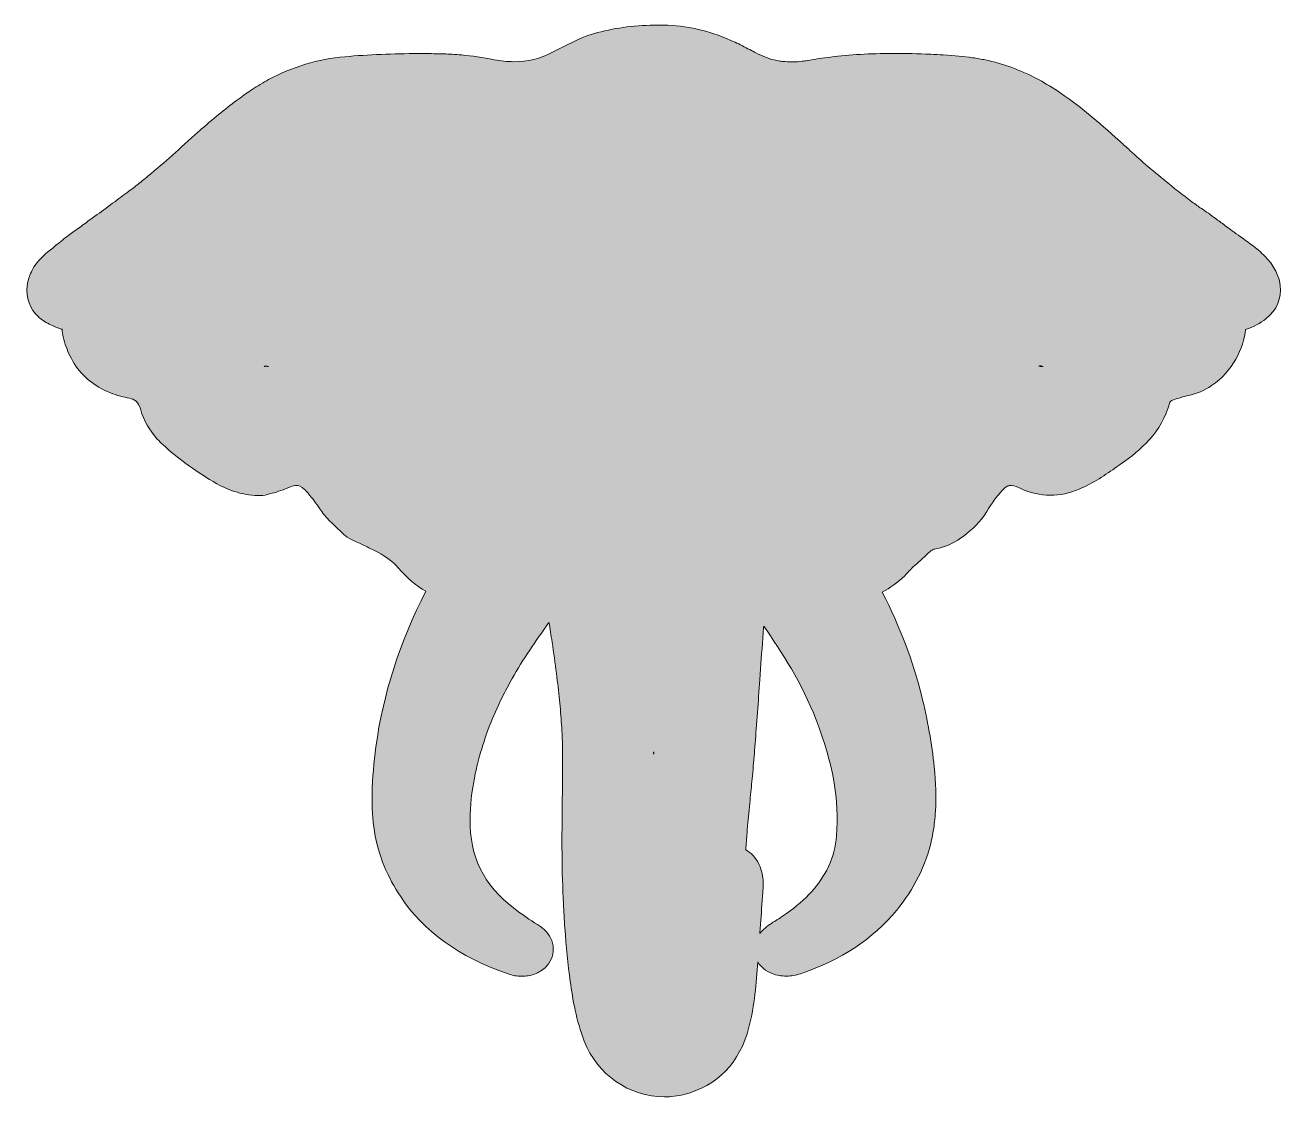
# Model space of a CAD drawing. Extents: x 55 to 2945, y -1852 to -85.
# Drawn here: x 1994 to 2945, y -1852 to -1040 of the extents above; entities that cross this region are included whole.
import ezdxf

# ---------------------------------------------------------------- set-up
doc = ezdxf.new("R2010")
doc.units = 0
doc.header["$MEASUREMENT"] = 0
doc.layers.add('Layer 1', color=7, linetype='Continuous')

# ---------------------------------------------------------------- blocks, each defined once
blk = doc.blocks.new('block 7')
at = {"layer": 'Layer 1', "true_color": 0xffffff}
h = blk.add_hatch(color=7, dxfattribs=at)
h.dxf.hatch_style = 2
edge = h.paths.add_edge_path()
edge.add_spline(control_points=[(2943.8759, -1237.4004), (2943.5829, -1235.1025), (2943.0126, -1232.7852), (2942.1806, -1230.5137), (2940.8886, -1226.9814), (2939.0897, -1223.6914), (2936.6825, -1220.457), (2934.5565, -1217.5986), (2932.0145, -1214.873), (2928.9218, -1212.1328), (2924.0653, -1207.8184), (2918.9091, -1204.1953), (2913.9228, -1200.6904), (2911.6659, -1199.1055), (2909.5351, -1197.6074), (2907.4325, -1196.0518), (2905.9374, -1194.9453), (2904.4462, -1193.835), (2902.955, -1192.7246), (2900.4911, -1190.8906), (2898.0282, -1189.0576), (2895.5556, -1187.2432), (2891.1073, -1183.9785), (2887.622, -1181.5068), (2884.2548, -1179.2305), (2882.0575, -1177.7451), (2879.746, -1176.1035), (2876.9794, -1174.0654), (2870.2079, -1169.0752), (2863.6044, -1163.7246), (2856.2919, -1157.752), (2856.2919, -1157.752), (2855.7245, -1157.2881), (2855.7245, -1157.2881), (2853.4706, -1155.4473), (2851.2177, -1153.6074), (2848.953, -1151.7773), (2847.3905, -1150.5146), (2845.7147, -1149.1133), (2843.6815, -1147.3691), (2839.1542, -1143.4814), (2834.6103, -1139.3291), (2830.2167, -1135.3135), (2827.6483, -1132.9668), (2825.08, -1130.6201), (2822.494, -1128.3027), (2813.83, -1120.5322), (2806.4872, -1114.0684), (2798.8114, -1107.7803), (2790.4491, -1100.9268), (2782.7704, -1095.1982), (2775.3388, -1090.2656), (2770.0634, -1086.7646), (2764.704, -1083.5801), (2759.411, -1080.8018), (2746.8603, -1074.2148), (2733.8827, -1069.5059), (2720.8349, -1066.8037), (2717.7587, -1066.168), (2714.5448, -1065.6113), (2711.0087, -1065.1025), (2704.5741, -1064.1777), (2697.577, -1063.5146), (2688.9901, -1063.0146), (2685.8378, -1062.832), (2682.6835, -1062.6768), (2679.5321, -1062.5352), (2669.6786, -1062.0898), (2660.6884, -1061.873), (2652.0448, -1061.873), (2652.0448, -1061.873), (2650.4472, -1061.876), (2650.4472, -1061.876), (2633.5722, -1061.9277), (2618.2753, -1062.8213), (2603.6825, -1064.6084), (2597.7235, -1065.3379), (2591.8065, -1066.2305), (2586.0927, -1067.2637), (2584.912, -1067.4775), (2583.5927, -1067.668), (2582.0624, -1067.8438), (2579.8837, -1068.0938), (2577.7538, -1068.2373), (2575.7343, -1068.2695), (2575.4267, -1068.2744), (2575.1181, -1068.2773), (2574.8095, -1068.2773), (2573.1005, -1068.2773), (2571.2851, -1068.2021), (2569.413, -1068.0557), (2567.8427, -1067.9316), (2566.4686, -1067.7861), (2565.2196, -1067.6123), (2563.8192, -1067.416), (2562.3612, -1067.1309), (2560.8866, -1066.7637), (2556.7011, -1065.7217), (2552.3104, -1064.0098), (2547.0663, -1061.376), (2545.6747, -1060.6768), (2544.203, -1059.9053), (2542.5702, -1059.0166), (2538.8515, -1056.9922), (2535.1181, -1055.1104), (2531.4774, -1053.4248), (2514.1142, -1045.3809), (2497.4979, -1041.1797), (2480.6776, -1040.583), (2478.4315, -1040.5039), (2476.1718, -1040.458), (2473.9599, -1040.4492), (2473.9599, -1040.4492), (2473.1298, -1040.4473), (2473.1298, -1040.4473), (2456.9403, -1040.4473), (2441.9726, -1042.3018), (2427.3749, -1046.1152), (2416.3632, -1048.9893), (2406.6952, -1054.0361), (2397.3466, -1058.917), (2396.0136, -1059.6133), (2394.6815, -1060.3086), (2393.3485, -1060.9961), (2384.0722, -1065.7764), (2374.4828, -1068.1006), (2364.0311, -1068.1006), (2364.0311, -1068.1006), (2363.6854, -1068.0996), (2363.6854, -1068.0996), (2359.0639, -1068.0771), (2354.202, -1067.582), (2349.2313, -1066.6279), (2340.4223, -1064.9395), (2332.3168, -1063.7607), (2324.4501, -1063.0234), (2319.6581, -1062.5742), (2315.2001, -1062.3037), (2310.8222, -1062.1982), (2306.1171, -1062.084), (2301.1615, -1062.0166), (2295.6708, -1061.9932), (2295.6708, -1061.9932), (2294.3026, -1061.9834), (2294.3026, -1061.9834), (2293.5946, -1061.9785), (2292.8866, -1061.9727), (2292.1742, -1061.9727), (2272.8935, -1061.9814), (2254.0512, -1062.7832), (2236.1713, -1064.3545), (2215.912, -1066.1338), (2196.5175, -1071.9688), (2178.5253, -1081.6982), (2174.2704, -1083.999), (2170.0561, -1086.5303), (2165.9979, -1089.2236), (2162.85, -1091.3135), (2159.6142, -1093.584), (2155.8163, -1096.3662), (2147.1903, -1102.6846), (2138.2089, -1109.96), (2127.5536, -1119.2607), (2124.5868, -1121.8486), (2121.5414, -1124.5361), (2118.4979, -1127.251), (2116.7191, -1128.8398), (2114.9535, -1130.4424), (2113.1918, -1132.0488), (2113.1918, -1132.0488), (2110.2728, -1134.7148), (2110.2728, -1134.7148), (2104.1493, -1140.3125), (2098.3651, -1145.6006), (2092.2279, -1150.5684), (2090.6889, -1151.8135), (2089.164, -1153.0752), (2087.64, -1154.3418), (2087.64, -1154.3418), (2086.2719, -1155.4795), (2086.2719, -1155.4795), (2083.1898, -1158.0449), (2080.2787, -1160.4678), (2077.2645, -1162.8193), (2075.6391, -1164.0869), (2074.182, -1165.1797), (2072.8061, -1166.165), (2070.7597, -1167.6318), (2068.7294, -1169.1211), (2066.7045, -1170.6182), (2064.6371, -1172.1455), (2062.5766, -1173.6836), (2060.5155, -1175.2217), (2056.12, -1178.502), (2051.5756, -1181.8945), (2047.0736, -1185.0879), (2044.266, -1187.0811), (2041.518, -1189.1006), (2038.4755, -1191.3418), (2038.4755, -1191.3418), (2038.0185, -1191.6787), (2038.0185, -1191.6787), (2035.1776, -1193.7715), (2032.2396, -1195.9355), (2029.3412, -1197.998), (2028.017, -1198.9424), (2026.62, -1199.9805), (2024.9452, -1201.2646), (2021.5897, -1203.8359), (2018.2963, -1206.5303), (2015.393, -1208.9053), (2014.0829, -1209.9756), (2012.7728, -1211.0469), (2011.4501, -1212.1113), (2006.3886, -1216.1904), (2002.8246, -1220.2139), (2000.2289, -1224.7822), (1998.4584, -1227.9043), (1997.1762, -1231.1445), (1996.4193, -1234.4063), (1994.3007, -1243.5156), (1996.3681, -1252.2383), (2002.2406, -1258.9668), (2004.6962, -1261.7813), (2007.7743, -1264.1865), (2011.3808, -1266.1123), (2014.0194, -1267.5234), (2016.8007, -1268.748), (2019.6464, -1269.75), (2020.5253, -1270.0586), (2021.413, -1270.3486), (2022.3085, -1270.6172), (2022.3852, -1272.625), (2022.641, -1274.5195), (2023.079, -1276.3447), (2024.3183, -1281.5088), (2026.0634, -1286.3965), (2028.265, -1290.8701), (2033.5311, -1301.5732), (2041.4711, -1309.8447), (2051.8627, -1315.4521), (2056.3012, -1317.8486), (2061.1723, -1319.7666), (2066.3358, -1321.1533), (2068.7924, -1321.8135), (2071.0341, -1322.3516), (2073.2064, -1322.8008), (2077.0189, -1323.583), (2079.9257, -1325.3623), (2081.7167, -1331.5059), (2084.0805, -1339.6133), (2088.3041, -1347.0713), (2094.2665, -1353.6689), (2095.765, -1355.3301), (2097.1942, -1356.7803), (2098.6327, -1358.1035), (2103.9892, -1363.0303), (2109.7426, -1367.7256), (2116.2206, -1372.458), (2122.4306, -1376.9951), (2129.0604, -1381.3857), (2136.4838, -1385.875), (2144.0561, -1390.4619), (2151.8783, -1393.6113), (2159.7274, -1395.2334), (2161.9735, -1395.6992), (2164.9618, -1396.2578), (2168.1649, -1396.4463), (2168.8104, -1396.4834), (2169.456, -1396.5127), (2170.0858, -1396.5166), (2170.0858, -1396.5166), (2170.3539, -1396.5176), (2170.3539, -1396.5176), (2172.8485, -1396.5176), (2175.2582, -1396.2441), (2177.5214, -1395.7031), (2178.6474, -1395.4336), (2179.8095, -1395.127), (2181.1767, -1394.7383), (2185.3593, -1393.5508), (2189.7807, -1391.998), (2195.0912, -1389.8525), (2196.7392, -1389.1865), (2198.2426, -1388.8486), (2199.559, -1388.8486), (2199.559, -1388.8486), (2199.7353, -1388.8506), (2199.7353, -1388.8506), (2201.0268, -1388.8809), (2203.0448, -1389.2197), (2205.6454, -1391.7988), (2206.5194, -1392.665), (2207.412, -1393.6221), (2208.3739, -1394.7207), (2211.6024, -1398.4121), (2214.496, -1402.5469), (2217.1864, -1406.4688), (2219.1464, -1409.3242), (2221.4174, -1412.1094), (2224.1259, -1414.9824), (2226.9442, -1417.9756), (2229.8495, -1420.6445), (2232.0624, -1422.6328), (2232.518, -1423.043), (2232.954, -1423.4727), (2233.3925, -1423.8994), (2234.0126, -1424.5049), (2234.7152, -1425.1904), (2235.4892, -1425.8779), (2236.7885, -1427.0332), (2238.8441, -1428.7148), (2241.6933, -1429.9844), (2243.1054, -1430.6123), (2244.5126, -1431.2549), (2245.9096, -1431.8945), (2249.7831, -1433.6748), (2253.5858, -1435.5029), (2257.2118, -1437.3281), (2258.5575, -1438.0059), (2259.9008, -1438.6855), (2261.2426, -1439.3857), (2267.4701, -1442.6289), (2272.6317, -1446.5928), (2276.5873, -1451.1699), (2283.5341, -1459.2012), (2290.1898, -1464.8252), (2297.4784, -1468.8154), (2297.477, -1468.8184), (2297.475, -1468.8223), (2297.4735, -1468.8252), (2277.7265, -1507.2871), (2265.0116, -1546.9434), (2259.6825, -1586.6914), (2258.1273, -1598.2832), (2257.1669, -1610.1084), (2256.8285, -1621.8389), (2256.5307, -1632.167), (2257.1049, -1641.5908), (2258.5829, -1650.6455), (2260.0927, -1659.9092), (2262.5956, -1668.7578), (2266.0233, -1676.9492), (2269.3969, -1685.0078), (2273.4853, -1692.6777), (2278.1742, -1699.7432), (2295.8305, -1726.3574), (2322.475, -1745.5713), (2359.6327, -1758.4834), (2363.0692, -1759.6768), (2366.5487, -1760.2822), (2369.974, -1760.2822), (2369.9896, -1760.2822), (2370.0897, -1760.2822), (2370.1054, -1760.2822), (2373.4218, -1760.2666), (2376.6488, -1759.6826), (2379.6957, -1758.5459), (2381.286, -1757.9531), (2382.8436, -1757.2021), (2384.3378, -1756.3047), (2389.1459, -1753.4063), (2392.3915, -1748.873), (2393.4755, -1743.5449), (2394.6073, -1737.9932), (2393.1815, -1732.168), (2389.5517, -1727.5479), (2387.9442, -1725.5088), (2385.9257, -1723.6992), (2383.391, -1722.0205), (2382.9027, -1721.6963), (2382.4105, -1721.3789), (2381.9096, -1721.0762), (2376.3036, -1717.6865), (2370.5165, -1713.6787), (2363.6967, -1708.4629), (2341.3251, -1691.3545), (2330.602, -1669.4756), (2330.9135, -1641.5771), (2331.0297, -1631.1914), (2332.1942, -1620.5137), (2334.4735, -1608.9326), (2335.4603, -1603.916), (2336.6811, -1598.7539), (2338.1015, -1593.5908), (2342.1977, -1578.7002), (2347.8725, -1564.04), (2355.4501, -1548.7744), (2357.7196, -1544.2031), (2360.1654, -1539.5703), (2362.7206, -1535.002), (2370.9281, -1520.3213), (2380.912, -1506.1787), (2390.6107, -1492.4951), (2391.3978, -1497.0576), (2392.1898, -1501.9609), (2393.0209, -1507.417), (2394.2421, -1515.4355), (2395.3412, -1523.3994), (2396.289, -1531.0869), (2397.162, -1538.166), (2397.8959, -1544.6953), (2398.5321, -1551.0459), (2399.1967, -1557.6963), (2399.7216, -1563.8164), (2400.1356, -1569.7617), (2400.3446, -1572.7451), (2400.5062, -1575.9453), (2400.6439, -1579.8301), (2400.9955, -1589.7832), (2400.9374, -1599.6758), (2400.8324, -1610.6455), (2400.7973, -1614.2334), (2400.7616, -1617.8213), (2400.7421, -1621.4072), (2400.7318, -1623.3398), (2400.7274, -1625.2734), (2400.7226, -1627.207), (2400.7226, -1627.207), (2400.7182, -1629.1494), (2400.7182, -1629.1494), (2400.6962, -1637.7822), (2400.6732, -1646.708), (2400.3515, -1655.3994), (2400.2582, -1657.915), (2400.3256, -1660.3105), (2400.4091, -1662.7461), (2400.4091, -1662.7461), (2400.4306, -1663.3662), (2400.4306, -1663.3662), (2400.4901, -1665.0859), (2400.5468, -1666.7109), (2400.5419, -1668.291), (2400.5053, -1681.0176), (2401.0248, -1693.5361), (2401.56, -1705.2637), (2401.8305, -1711.2207), (2402.1937, -1717.4219), (2402.64, -1723.6953), (2403.6249, -1737.5811), (2405.0097, -1751.1992), (2406.7567, -1764.1729), (2408.5858, -1777.7354), (2411.2655, -1793.7002), (2417.2694, -1809.2676), (2427.0067, -1834.5313), (2451.3847, -1851.5059), (2477.9306, -1851.5059), (2477.9335, -1851.5059), (2477.9921, -1851.5059), (2477.995, -1851.5059), (2482.9511, -1851.501), (2487.8944, -1850.8916), (2492.6835, -1849.6943), (2517.9696, -1843.3818), (2535.0058, -1825.8047), (2541.9501, -1798.8613), (2546.205, -1782.3457), (2547.4726, -1765.5674), (2548.5683, -1749.2803), (2550.911, -1753.29), (2554.7362, -1756.4668), (2559.5145, -1758.2158), (2562.9472, -1759.4717), (2566.538, -1760.1084), (2570.1845, -1760.1084), (2570.1845, -1760.1084), (2570.4296, -1760.1074), (2570.4296, -1760.1074), (2573.8974, -1760.0811), (2577.411, -1759.4785), (2580.8778, -1758.3154), (2611.6503, -1747.9814), (2635.4892, -1732.2061), (2653.7597, -1710.0879), (2666.9315, -1694.1377), (2675.7851, -1676.3076), (2680.0741, -1657.0977), (2681.0819, -1652.5947), (2681.8524, -1647.9414), (2682.3642, -1643.2637), (2682.6366, -1640.7764), (2682.8515, -1638.0879), (2683.0233, -1635.0508), (2683.6024, -1624.8623), (2683.2899, -1613.9883), (2682.0653, -1601.8066), (2680.3134, -1584.3779), (2677.1649, -1566.6084), (2672.4374, -1547.4834), (2666.0575, -1521.6846), (2656.328, -1496.1025), (2642.746, -1469.4736), (2648.7831, -1466.4072), (2654.4218, -1462.3086), (2659.8222, -1457.0791), (2661.0761, -1455.8623), (2662.1747, -1454.6641), (2663.2372, -1453.5068), (2664.3573, -1452.2861), (2665.4149, -1451.1328), (2666.4061, -1450.2451), (2670.0614, -1446.9785), (2673.6356, -1443.6924), (2677.6024, -1440.0381), (2679.0966, -1438.6582), (2680.2694, -1437.7969), (2681.2958, -1437.3242), (2681.6923, -1437.1416), (2682.0233, -1437.0293), (2682.3026, -1436.9834), (2688.4999, -1435.9639), (2694.2431, -1433.7363), (2699.8603, -1430.1748), (2701.37, -1429.2178), (2702.83, -1428.1992), (2704.1981, -1427.1494), (2710.2968, -1422.4707), (2717.1698, -1416.5918), (2721.911, -1408.4609), (2725.5341, -1402.2451), (2729.3427, -1397.0771), (2733.5507, -1392.6631), (2735.0243, -1391.1191), (2736.2392, -1389.9775), (2737.3769, -1389.4229), (2737.6405, -1389.2939), (2737.8524, -1389.2051), (2738.0165, -1389.1543), (2738.7245, -1388.9365), (2739.4149, -1388.8301), (2740.1249, -1388.8301), (2740.1249, -1388.8301), (2740.3212, -1388.833), (2740.3212, -1388.833), (2740.3212, -1388.833), (2740.3104, -1388.835), (2740.3104, -1388.835), (2740.3104, -1388.835), (2740.5614, -1388.8506), (2740.5614, -1388.8506), (2742.7597, -1388.9766), (2745.328, -1390.0605), (2747.5448, -1391.1025), (2754.789, -1394.5107), (2762.287, -1396.2451), (2769.9198, -1396.2588), (2777.119, -1396.2588), (2784.496, -1394.6865), (2791.8466, -1391.585), (2802.5145, -1387.084), (2811.6288, -1380.7139), (2820.4433, -1374.5537), (2821.5487, -1373.7822), (2822.6532, -1373.0098), (2823.7587, -1372.2432), (2837.579, -1362.666), (2854.2304, -1348.7578), (2860.3778, -1326.0215), (2860.3974, -1325.9492), (2860.4364, -1325.8301), (2860.5478, -1325.6416), (2860.8173, -1325.1865), (2861.3729, -1324.8174), (2861.7821, -1324.5928), (2862.1991, -1324.3652), (2862.6366, -1324.1738), (2863.0673, -1324.0293), (2866.9208, -1322.7461), (2870.6854, -1321.5303), (2874.3612, -1320.7627), (2880.5731, -1319.4727), (2886.4882, -1316.9512), (2891.9413, -1313.2676), (2907.9452, -1302.4609), (2916.1415, -1284.6953), (2917.7265, -1270.7627), (2923.5956, -1268.9141), (2928.8192, -1266.1563), (2933.3017, -1262.5352), (2941.3642, -1256.0234), (2945.119, -1247.0957), (2943.8759, -1237.4004)], knot_values=[0, 0, 0, 0, 1, 1, 1, 2, 2, 2, 3, 3, 3, 4, 4, 4, 5, 5, 5, 6, 6, 6, 7, 7, 7, 8, 8, 8, 9, 9, 9, 10, 10, 10, 11, 11, 11, 12, 12, 12, 13, 13, 13, 14, 14, 14, 15, 15, 15, 16, 16, 16, 17, 17, 17, 18, 18, 18, 19, 19, 19, 20, 20, 20, 21, 21, 21, 22, 22, 22, 23, 23, 23, 24, 24, 24, 25, 25, 25, 26, 26, 26, 27, 27, 27, 28, 28, 28, 29, 29, 29, 30, 30, 30, 31, 31, 31, 32, 32, 32, 33, 33, 33, 34, 34, 34, 35, 35, 35, 36, 36, 36, 37, 37, 37, 38, 38, 38, 39, 39, 39, 40, 40, 40, 41, 41, 41, 42, 42, 42, 43, 43, 43, 44, 44, 44, 45, 45, 45, 46, 46, 46, 47, 47, 47, 48, 48, 48, 49, 49, 49, 50, 50, 50, 51, 51, 51, 52, 52, 52, 53, 53, 53, 54, 54, 54, 55, 55, 55, 56, 56, 56, 57, 57, 57, 58, 58, 58, 59, 59, 59, 60, 60, 60, 61, 61, 61, 62, 62, 62, 63, 63, 63, 64, 64, 64, 65, 65, 65, 66, 66, 66, 67, 67, 67, 68, 68, 68, 69, 69, 69, 70, 70, 70, 71, 71, 71, 72, 72, 72, 73, 73, 73, 74, 74, 74, 75, 75, 75, 76, 76, 76, 77, 77, 77, 78, 78, 78, 79, 79, 79, 80, 80, 80, 81, 81, 81, 82, 82, 82, 83, 83, 83, 84, 84, 84, 85, 85, 85, 86, 86, 86, 87, 87, 87, 88, 88, 88, 89, 89, 89, 90, 90, 90, 91, 91, 91, 92, 92, 92, 93, 93, 93, 94, 94, 94, 95, 95, 95, 96, 96, 96, 97, 97, 97, 98, 98, 98, 99, 99, 99, 100, 100, 100, 101, 101, 101, 102, 102, 102, 103, 103, 103, 104, 104, 104, 105, 105, 105, 106, 106, 106, 107, 107, 107, 108, 108, 108, 109, 109, 109, 110, 110, 110, 111, 111, 111, 112, 112, 112, 113, 113, 113, 114, 114, 114, 115, 115, 115, 116, 116, 116, 117, 117, 117, 118, 118, 118, 119, 119, 119, 120, 120, 120, 121, 121, 121, 122, 122, 122, 123, 123, 123, 124, 124, 124, 125, 125, 125, 126, 126, 126, 127, 127, 127, 128, 128, 128, 129, 129, 129, 130, 130, 130, 131, 131, 131, 132, 132, 132, 133, 133, 133, 134, 134, 134, 135, 135, 135, 136, 136, 136, 137, 137, 137, 138, 138, 138, 139, 139, 139, 140, 140, 140, 141, 141, 141, 142, 142, 142, 143, 143, 143, 144, 144, 144, 145, 145, 145, 146, 146, 146, 147, 147, 147, 148, 148, 148, 149, 149, 149, 150, 150, 150, 151, 151, 151, 152, 152, 152, 153, 153, 153, 154, 154, 154, 155, 155, 155, 156, 156, 156, 157, 157, 157, 158, 158, 158, 159, 159, 159, 160, 160, 160, 161, 161, 161, 162, 162, 162, 163, 163, 163, 164, 164, 164, 165, 165, 165, 166, 166, 166, 167, 167, 167, 168, 168, 168, 169, 169, 169, 170, 170, 170, 171, 171, 171, 172, 172, 172, 173, 173, 173, 174, 174, 174, 175, 175, 175, 176, 176, 176, 177, 177, 177, 178, 178, 178, 179, 179, 179, 180, 180, 180, 181, 181, 181, 182, 182, 182, 183, 183, 183, 184, 184, 184, 185, 185, 185, 186, 186, 186, 187, 187, 187, 188, 188, 188, 189, 189, 189, 190, 190, 190, 191, 191, 191, 192, 192, 192, 193, 193, 193, 194, 194, 194, 194], degree=3, periodic=1)
edge = h.paths.add_edge_path()
edge.add_spline(control_points=[(2177.7846, -1298.6611), (2177.3432, -1298.6563), (2176.8324, -1298.6504), (2176.2133, -1298.6504), (2176.0639, -1298.6504), (2175.9149, -1298.6533), (2175.766, -1298.6602), (2175.6889, -1298.6641), (2175.6127, -1298.665), (2175.5365, -1298.665), (2175.3891, -1298.665), (2175.2401, -1298.6582), (2175.0902, -1298.6445), (2175.5517, -1298.5654), (2176.0185, -1298.5225), (2176.497, -1298.5156), (2176.497, -1298.5156), (2176.7113, -1298.5137), (2176.7113, -1298.5137), (2177.3725, -1298.5137), (2177.9184, -1298.5635), (2178.3651, -1298.666), (2178.3651, -1298.666), (2177.7846, -1298.6611), (2177.7846, -1298.6611)], knot_values=[0, 0, 0, 0, 1, 1, 1, 2, 2, 2, 3, 3, 3, 4, 4, 4, 5, 5, 5, 6, 6, 6, 7, 7, 7, 8, 8, 8, 8], degree=3, periodic=1)
edge = h.paths.add_edge_path()
edge.add_spline(control_points=[(2469.829, -1592.168), (2469.7645, -1591.8467), (2469.7079, -1591.5225), (2469.661, -1591.1953), (2469.706, -1590.9648), (2469.7919, -1590.6816), (2469.9022, -1590.3818), (2469.9052, -1590.54), (2469.9061, -1590.7178), (2469.9042, -1590.917), (2469.8993, -1591.3379), (2469.8749, -1591.7539), (2469.829, -1592.168)], knot_values=[0, 0, 0, 0, 1, 1, 1, 2, 2, 2, 3, 3, 3, 4, 4, 4, 4], degree=3, periodic=1)
edge = h.paths.add_edge_path()
edge.add_spline(control_points=[(2608.1542, -1653.9941), (2607.4335, -1662.3115), (2605.411, -1670.1016), (2602.1435, -1677.1484), (2601.2987, -1678.9697), (2600.371, -1680.748), (2599.3886, -1682.4336), (2591.7811, -1695.4795), (2580.6757, -1706.3691), (2564.4286, -1716.7109), (2563.7782, -1717.126), (2563.1229, -1717.5332), (2562.4286, -1717.9639), (2559.4315, -1719.8252), (2556.0351, -1721.9355), (2552.8935, -1724.8223), (2551.8515, -1725.7822), (2550.9198, -1726.8154), (2550.1034, -1727.9063), (2550.2011, -1726.6367), (2550.2997, -1725.3682), (2550.3983, -1724.0996), (2551.0097, -1716.209), (2551.6415, -1708.0498), (2552.1728, -1699.9883), (2552.2196, -1699.2725), (2552.2733, -1698.5557), (2552.327, -1697.8389), (2552.3827, -1697.0859), (2552.4384, -1696.333), (2552.4882, -1695.5889), (2552.7597, -1691.5439), (2552.8749, -1687.1611), (2551.8847, -1682.5283), (2551.3808, -1680.1592), (2550.6181, -1677.8945), (2549.619, -1675.7988), (2546.8153, -1669.9121), (2543.1005, -1666.4766), (2539.4677, -1664.4941), (2539.9159, -1660.2344), (2540.2128, -1655.9824), (2540.4999, -1651.8682), (2540.746, -1648.3545), (2540.9774, -1645.0352), (2541.2968, -1641.6895), (2541.6044, -1638.4609), (2541.9237, -1635.2334), (2542.247, -1632.0068), (2542.247, -1632.0068), (2542.7597, -1626.9082), (2542.7597, -1626.9082), (2543.2997, -1621.5527), (2543.8397, -1616.1973), (2544.3515, -1610.8418), (2544.6591, -1607.6338), (2544.9589, -1604.4258), (2545.2401, -1601.209), (2545.5185, -1598.0039), (2545.7831, -1594.7969), (2546.039, -1591.5908), (2546.5849, -1584.7861), (2547.081, -1578.1074), (2547.6581, -1570.1719), (2547.6581, -1570.1719), (2548.3563, -1560.5938), (2548.3563, -1560.5938), (2548.9579, -1552.3662), (2549.5419, -1544.1357), (2550.1259, -1535.9053), (2550.1259, -1535.9053), (2550.7255, -1527.46), (2550.7255, -1527.46), (2551.4276, -1517.6191), (2552.1903, -1507.0381), (2553.0106, -1496.3438), (2553.039, -1495.9805), (2553.0673, -1495.6113), (2553.0976, -1495.2373), (2566.6249, -1514.5078), (2582.1181, -1538.877), (2592.7333, -1566.0596), (2605.5917, -1598.9873), (2610.4921, -1626.9307), (2608.1542, -1653.9941)], knot_values=[0, 0, 0, 0, 1, 1, 1, 2, 2, 2, 3, 3, 3, 4, 4, 4, 5, 5, 5, 6, 6, 6, 7, 7, 7, 8, 8, 8, 9, 9, 9, 10, 10, 10, 11, 11, 11, 12, 12, 12, 13, 13, 13, 14, 14, 14, 15, 15, 15, 16, 16, 16, 17, 17, 17, 18, 18, 18, 19, 19, 19, 20, 20, 20, 21, 21, 21, 22, 22, 22, 23, 23, 23, 24, 24, 24, 25, 25, 25, 26, 26, 26, 27, 27, 27, 28, 28, 28, 28], degree=3, periodic=1)
edge = h.paths.add_edge_path()
edge.add_spline(control_points=[(2764.1063, -1298.8281), (2762.662, -1298.8145), (2761.7655, -1298.6162), (2761.2499, -1298.4414), (2761.4999, -1298.377), (2761.7606, -1298.3477), (2762.0614, -1298.3477), (2762.7929, -1298.3477), (2763.6776, -1298.5254), (2764.5321, -1298.7588), (2764.3876, -1298.7871), (2764.245, -1298.8105), (2764.1063, -1298.8281)], knot_values=[0, 0, 0, 0, 1, 1, 1, 2, 2, 2, 3, 3, 3, 4, 4, 4, 4], degree=3, periodic=1)
h = blk.add_hatch(color=7, dxfattribs=at)
h.dxf.hatch_style = 2
edge = h.paths.add_edge_path()
edge.add_spline(control_points=[(2176.497, -1298.5156), (2176.0185, -1298.5225), (2175.5517, -1298.5654), (2175.0902, -1298.6445), (2175.2401, -1298.6582), (2175.3891, -1298.665), (2175.5365, -1298.665), (2175.6127, -1298.665), (2175.6889, -1298.6641), (2175.766, -1298.6602), (2175.9149, -1298.6533), (2176.0639, -1298.6504), (2176.2133, -1298.6504), (2176.8324, -1298.6504), (2177.3432, -1298.6563), (2177.7846, -1298.6611), (2177.7846, -1298.6611), (2178.3651, -1298.666), (2178.3651, -1298.666), (2177.9184, -1298.5635), (2177.3725, -1298.5137), (2176.7113, -1298.5137), (2176.7113, -1298.5137), (2176.497, -1298.5156), (2176.497, -1298.5156)], knot_values=[0, 0, 0, 0, 1, 1, 1, 2, 2, 2, 3, 3, 3, 4, 4, 4, 5, 5, 5, 6, 6, 6, 7, 7, 7, 8, 8, 8, 8], degree=3, periodic=1)
h = blk.add_hatch(color=7, dxfattribs=at)
h.dxf.hatch_style = 2
edge = h.paths.add_edge_path()
edge.add_spline(control_points=[(2761.2499, -1298.4414), (2761.7655, -1298.6162), (2762.662, -1298.8145), (2764.1063, -1298.8281), (2764.245, -1298.8105), (2764.3876, -1298.7871), (2764.5321, -1298.7588), (2763.6776, -1298.5254), (2762.7929, -1298.3477), (2762.0614, -1298.3477), (2761.7606, -1298.3477), (2761.4999, -1298.377), (2761.2499, -1298.4414)], knot_values=[0, 0, 0, 0, 1, 1, 1, 2, 2, 2, 3, 3, 3, 4, 4, 4, 4], degree=3, periodic=1)
h = blk.add_hatch(color=7, dxfattribs=at)
h.dxf.hatch_style = 2
edge = h.paths.add_edge_path()
edge.add_spline(control_points=[(2469.661, -1591.1953), (2469.7079, -1591.5225), (2469.7645, -1591.8467), (2469.829, -1592.168), (2469.8749, -1591.7539), (2469.8993, -1591.3379), (2469.9042, -1590.917), (2469.9061, -1590.7178), (2469.9052, -1590.54), (2469.9022, -1590.3818), (2469.7919, -1590.6816), (2469.706, -1590.9648), (2469.661, -1591.1953)], knot_values=[0, 0, 0, 0, 1, 1, 1, 2, 2, 2, 3, 3, 3, 4, 4, 4, 4], degree=3, periodic=1)
at = {"layer": 'Layer 1', "lineweight": 0}
for points, knots in [([(2943.8759, -1237.4004), (2943.5829, -1235.1025), (2943.0126, -1232.7852), (2942.1806, -1230.5137), (2940.8886, -1226.9814), (2939.0897, -1223.6914), (2936.6825, -1220.457), (2934.5565, -1217.5986), (2932.0145, -1214.873), (2928.9218, -1212.1328), (2924.0653, -1207.8184), (2918.9091, -1204.1953), (2913.9228, -1200.6904), (2911.6659, -1199.1055), (2909.5351, -1197.6074), (2907.4325, -1196.0518), (2905.9374, -1194.9453), (2904.4462, -1193.835), (2902.955, -1192.7246), (2900.4911, -1190.8906), (2898.0282, -1189.0576), (2895.5556, -1187.2432), (2891.1073, -1183.9785), (2887.622, -1181.5068), (2884.2548, -1179.2305), (2882.0575, -1177.7451), (2879.746, -1176.1035), (2876.9794, -1174.0654), (2870.2079, -1169.0752), (2863.6044, -1163.7246), (2856.2919, -1157.752), (2856.2919, -1157.752), (2855.7245, -1157.2881), (2855.7245, -1157.2881), (2853.4706, -1155.4473), (2851.2177, -1153.6074), (2848.953, -1151.7773), (2847.3905, -1150.5146), (2845.7147, -1149.1133), (2843.6815, -1147.3691), (2839.1542, -1143.4814), (2834.6103, -1139.3291), (2830.2167, -1135.3135), (2827.6483, -1132.9668), (2825.08, -1130.6201), (2822.494, -1128.3027), (2813.83, -1120.5322), (2806.4872, -1114.0684), (2798.8114, -1107.7803), (2790.4491, -1100.9268), (2782.7704, -1095.1982), (2775.3388, -1090.2656), (2770.0634, -1086.7646), (2764.704, -1083.5801), (2759.411, -1080.8018), (2746.8603, -1074.2148), (2733.8827, -1069.5059), (2720.8349, -1066.8037), (2717.7587, -1066.168), (2714.5448, -1065.6113), (2711.0087, -1065.1025), (2704.5741, -1064.1777), (2697.577, -1063.5146), (2688.9901, -1063.0146), (2685.8378, -1062.832), (2682.6835, -1062.6768), (2679.5321, -1062.5352), (2669.6786, -1062.0898), (2660.6884, -1061.873), (2652.0448, -1061.873), (2652.0448, -1061.873), (2650.4472, -1061.876), (2650.4472, -1061.876), (2633.5722, -1061.9277), (2618.2753, -1062.8213), (2603.6825, -1064.6084), (2597.7235, -1065.3379), (2591.8065, -1066.2305), (2586.0927, -1067.2637), (2584.912, -1067.4775), (2583.5927, -1067.668), (2582.0624, -1067.8438), (2579.8837, -1068.0938), (2577.7538, -1068.2373), (2575.7343, -1068.2695), (2575.4267, -1068.2744), (2575.1181, -1068.2773), (2574.8095, -1068.2773), (2573.1005, -1068.2773), (2571.2851, -1068.2021), (2569.413, -1068.0557), (2567.8427, -1067.9316), (2566.4686, -1067.7861), (2565.2196, -1067.6123), (2563.8192, -1067.416), (2562.3612, -1067.1309), (2560.8866, -1066.7637), (2556.7011, -1065.7217), (2552.3104, -1064.0098), (2547.0663, -1061.376), (2545.6747, -1060.6768), (2544.203, -1059.9053), (2542.5702, -1059.0166), (2538.8515, -1056.9922), (2535.1181, -1055.1104), (2531.4774, -1053.4248), (2514.1142, -1045.3809), (2497.4979, -1041.1797), (2480.6776, -1040.583), (2478.4315, -1040.5039), (2476.1718, -1040.458), (2473.9599, -1040.4492), (2473.9599, -1040.4492), (2473.1298, -1040.4473), (2473.1298, -1040.4473), (2456.9403, -1040.4473), (2441.9726, -1042.3018), (2427.3749, -1046.1152), (2416.3632, -1048.9893), (2406.6952, -1054.0361), (2397.3466, -1058.917), (2396.0136, -1059.6133), (2394.6815, -1060.3086), (2393.3485, -1060.9961), (2384.0722, -1065.7764), (2374.4828, -1068.1006), (2364.0311, -1068.1006), (2364.0311, -1068.1006), (2363.6854, -1068.0996), (2363.6854, -1068.0996), (2359.0639, -1068.0771), (2354.202, -1067.582), (2349.2313, -1066.6279), (2340.4223, -1064.9395), (2332.3168, -1063.7607), (2324.4501, -1063.0234), (2319.6581, -1062.5742), (2315.2001, -1062.3037), (2310.8222, -1062.1982), (2306.1171, -1062.084), (2301.1615, -1062.0166), (2295.6708, -1061.9932), (2295.6708, -1061.9932), (2294.3026, -1061.9834), (2294.3026, -1061.9834), (2293.5946, -1061.9785), (2292.8866, -1061.9727), (2292.1742, -1061.9727), (2272.8935, -1061.9814), (2254.0512, -1062.7832), (2236.1713, -1064.3545), (2215.912, -1066.1338), (2196.5175, -1071.9688), (2178.5253, -1081.6982), (2174.2704, -1083.999), (2170.0561, -1086.5303), (2165.9979, -1089.2236), (2162.85, -1091.3135), (2159.6142, -1093.584), (2155.8163, -1096.3662), (2147.1903, -1102.6846), (2138.2089, -1109.96), (2127.5536, -1119.2607), (2124.5868, -1121.8486), (2121.5414, -1124.5361), (2118.4979, -1127.251), (2116.7191, -1128.8398), (2114.9535, -1130.4424), (2113.1918, -1132.0488), (2113.1918, -1132.0488), (2110.2728, -1134.7148), (2110.2728, -1134.7148), (2104.1493, -1140.3125), (2098.3651, -1145.6006), (2092.2279, -1150.5684), (2090.6889, -1151.8135), (2089.164, -1153.0752), (2087.64, -1154.3418), (2087.64, -1154.3418), (2086.2719, -1155.4795), (2086.2719, -1155.4795), (2083.1898, -1158.0449), (2080.2787, -1160.4678), (2077.2645, -1162.8193), (2075.6391, -1164.0869), (2074.182, -1165.1797), (2072.8061, -1166.165), (2070.7597, -1167.6318), (2068.7294, -1169.1211), (2066.7045, -1170.6182), (2064.6371, -1172.1455), (2062.5766, -1173.6836), (2060.5155, -1175.2217), (2056.12, -1178.502), (2051.5756, -1181.8945), (2047.0736, -1185.0879), (2044.266, -1187.0811), (2041.518, -1189.1006), (2038.4755, -1191.3418), (2038.4755, -1191.3418), (2038.0185, -1191.6787), (2038.0185, -1191.6787), (2035.1776, -1193.7715), (2032.2396, -1195.9355), (2029.3412, -1197.998), (2028.017, -1198.9424), (2026.62, -1199.9805), (2024.9452, -1201.2646), (2021.5897, -1203.8359), (2018.2963, -1206.5303), (2015.393, -1208.9053), (2014.0829, -1209.9756), (2012.7728, -1211.0469), (2011.4501, -1212.1113), (2006.3886, -1216.1904), (2002.8246, -1220.2139), (2000.2289, -1224.7822), (1998.4584, -1227.9043), (1997.1762, -1231.1445), (1996.4193, -1234.4063), (1994.3007, -1243.5156), (1996.3681, -1252.2383), (2002.2406, -1258.9668), (2004.6962, -1261.7813), (2007.7743, -1264.1865), (2011.3808, -1266.1123), (2014.0194, -1267.5234), (2016.8007, -1268.748), (2019.6464, -1269.75), (2020.5253, -1270.0586), (2021.413, -1270.3486), (2022.3085, -1270.6172), (2022.3852, -1272.625), (2022.641, -1274.5195), (2023.079, -1276.3447), (2024.3183, -1281.5088), (2026.0634, -1286.3965), (2028.265, -1290.8701), (2033.5311, -1301.5732), (2041.4711, -1309.8447), (2051.8627, -1315.4521), (2056.3012, -1317.8486), (2061.1723, -1319.7666), (2066.3358, -1321.1533), (2068.7924, -1321.8135), (2071.0341, -1322.3516), (2073.2064, -1322.8008), (2077.0189, -1323.583), (2079.9257, -1325.3623), (2081.7167, -1331.5059), (2084.0805, -1339.6133), (2088.3041, -1347.0713), (2094.2665, -1353.6689), (2095.765, -1355.3301), (2097.1942, -1356.7803), (2098.6327, -1358.1035), (2103.9892, -1363.0303), (2109.7426, -1367.7256), (2116.2206, -1372.458), (2122.4306, -1376.9951), (2129.0604, -1381.3857), (2136.4838, -1385.875), (2144.0561, -1390.4619), (2151.8783, -1393.6113), (2159.7274, -1395.2334), (2161.9735, -1395.6992), (2164.9618, -1396.2578), (2168.1649, -1396.4463), (2168.8104, -1396.4834), (2169.456, -1396.5127), (2170.0858, -1396.5166), (2170.0858, -1396.5166), (2170.3539, -1396.5176), (2170.3539, -1396.5176), (2172.8485, -1396.5176), (2175.2582, -1396.2441), (2177.5214, -1395.7031), (2178.6474, -1395.4336), (2179.8095, -1395.127), (2181.1767, -1394.7383), (2185.3593, -1393.5508), (2189.7807, -1391.998), (2195.0912, -1389.8525), (2196.7392, -1389.1865), (2198.2426, -1388.8486), (2199.559, -1388.8486), (2199.559, -1388.8486), (2199.7353, -1388.8506), (2199.7353, -1388.8506), (2201.0268, -1388.8809), (2203.0448, -1389.2197), (2205.6454, -1391.7988), (2206.5194, -1392.665), (2207.412, -1393.6221), (2208.3739, -1394.7207), (2211.6024, -1398.4121), (2214.496, -1402.5469), (2217.1864, -1406.4688), (2219.1464, -1409.3242), (2221.4174, -1412.1094), (2224.1259, -1414.9824), (2226.9442, -1417.9756), (2229.8495, -1420.6445), (2232.0624, -1422.6328), (2232.518, -1423.043), (2232.954, -1423.4727), (2233.3925, -1423.8994), (2234.0126, -1424.5049), (2234.7152, -1425.1904), (2235.4892, -1425.8779), (2236.7885, -1427.0332), (2238.8441, -1428.7148), (2241.6933, -1429.9844), (2243.1054, -1430.6123), (2244.5126, -1431.2549), (2245.9096, -1431.8945), (2249.7831, -1433.6748), (2253.5858, -1435.5029), (2257.2118, -1437.3281), (2258.5575, -1438.0059), (2259.9008, -1438.6855), (2261.2426, -1439.3857), (2267.4701, -1442.6289), (2272.6317, -1446.5928), (2276.5873, -1451.1699), (2283.5341, -1459.2012), (2290.1898, -1464.8252), (2297.4784, -1468.8154), (2297.477, -1468.8184), (2297.475, -1468.8223), (2297.4735, -1468.8252), (2277.7265, -1507.2871), (2265.0116, -1546.9434), (2259.6825, -1586.6914), (2258.1273, -1598.2832), (2257.1669, -1610.1084), (2256.8285, -1621.8389), (2256.5307, -1632.167), (2257.1049, -1641.5908), (2258.5829, -1650.6455), (2260.0927, -1659.9092), (2262.5956, -1668.7578), (2266.0233, -1676.9492), (2269.3969, -1685.0078), (2273.4853, -1692.6777), (2278.1742, -1699.7432), (2295.8305, -1726.3574), (2322.475, -1745.5713), (2359.6327, -1758.4834), (2363.0692, -1759.6768), (2366.5487, -1760.2822), (2369.974, -1760.2822), (2369.9896, -1760.2822), (2370.0897, -1760.2822), (2370.1054, -1760.2822), (2373.4218, -1760.2666), (2376.6488, -1759.6826), (2379.6957, -1758.5459), (2381.286, -1757.9531), (2382.8436, -1757.2021), (2384.3378, -1756.3047), (2389.1459, -1753.4063), (2392.3915, -1748.873), (2393.4755, -1743.5449), (2394.6073, -1737.9932), (2393.1815, -1732.168), (2389.5517, -1727.5479), (2387.9442, -1725.5088), (2385.9257, -1723.6992), (2383.391, -1722.0205), (2382.9027, -1721.6963), (2382.4105, -1721.3789), (2381.9096, -1721.0762), (2376.3036, -1717.6865), (2370.5165, -1713.6787), (2363.6967, -1708.4629), (2341.3251, -1691.3545), (2330.602, -1669.4756), (2330.9135, -1641.5771), (2331.0297, -1631.1914), (2332.1942, -1620.5137), (2334.4735, -1608.9326), (2335.4603, -1603.916), (2336.6811, -1598.7539), (2338.1015, -1593.5908), (2342.1977, -1578.7002), (2347.8725, -1564.04), (2355.4501, -1548.7744), (2357.7196, -1544.2031), (2360.1654, -1539.5703), (2362.7206, -1535.002), (2370.9281, -1520.3213), (2380.912, -1506.1787), (2390.6107, -1492.4951), (2391.3978, -1497.0576), (2392.1898, -1501.9609), (2393.0209, -1507.417), (2394.2421, -1515.4355), (2395.3412, -1523.3994), (2396.289, -1531.0869), (2397.162, -1538.166), (2397.8959, -1544.6953), (2398.5321, -1551.0459), (2399.1967, -1557.6963), (2399.7216, -1563.8164), (2400.1356, -1569.7617), (2400.3446, -1572.7451), (2400.5062, -1575.9453), (2400.6439, -1579.8301), (2400.9955, -1589.7832), (2400.9374, -1599.6758), (2400.8324, -1610.6455), (2400.7973, -1614.2334), (2400.7616, -1617.8213), (2400.7421, -1621.4072), (2400.7318, -1623.3398), (2400.7274, -1625.2734), (2400.7226, -1627.207), (2400.7226, -1627.207), (2400.7182, -1629.1494), (2400.7182, -1629.1494), (2400.6962, -1637.7822), (2400.6732, -1646.708), (2400.3515, -1655.3994), (2400.2582, -1657.915), (2400.3256, -1660.3105), (2400.4091, -1662.7461), (2400.4091, -1662.7461), (2400.4306, -1663.3662), (2400.4306, -1663.3662), (2400.4901, -1665.0859), (2400.5468, -1666.7109), (2400.5419, -1668.291), (2400.5053, -1681.0176), (2401.0248, -1693.5361), (2401.56, -1705.2637), (2401.8305, -1711.2207), (2402.1937, -1717.4219), (2402.64, -1723.6953), (2403.6249, -1737.5811), (2405.0097, -1751.1992), (2406.7567, -1764.1729), (2408.5858, -1777.7354), (2411.2655, -1793.7002), (2417.2694, -1809.2676), (2427.0067, -1834.5313), (2451.3847, -1851.5059), (2477.9306, -1851.5059), (2477.9335, -1851.5059), (2477.9921, -1851.5059), (2477.995, -1851.5059), (2482.9511, -1851.501), (2487.8944, -1850.8916), (2492.6835, -1849.6943), (2517.9696, -1843.3818), (2535.0058, -1825.8047), (2541.9501, -1798.8613), (2546.205, -1782.3457), (2547.4726, -1765.5674), (2548.5683, -1749.2803), (2550.911, -1753.29), (2554.7362, -1756.4668), (2559.5145, -1758.2158), (2562.9472, -1759.4717), (2566.538, -1760.1084), (2570.1845, -1760.1084), (2570.1845, -1760.1084), (2570.4296, -1760.1074), (2570.4296, -1760.1074), (2573.8974, -1760.0811), (2577.411, -1759.4785), (2580.8778, -1758.3154), (2611.6503, -1747.9814), (2635.4892, -1732.2061), (2653.7597, -1710.0879), (2666.9315, -1694.1377), (2675.7851, -1676.3076), (2680.0741, -1657.0977), (2681.0819, -1652.5947), (2681.8524, -1647.9414), (2682.3642, -1643.2637), (2682.6366, -1640.7764), (2682.8515, -1638.0879), (2683.0233, -1635.0508), (2683.6024, -1624.8623), (2683.2899, -1613.9883), (2682.0653, -1601.8066), (2680.3134, -1584.3779), (2677.1649, -1566.6084), (2672.4374, -1547.4834), (2666.0575, -1521.6846), (2656.328, -1496.1025), (2642.746, -1469.4736), (2648.7831, -1466.4072), (2654.4218, -1462.3086), (2659.8222, -1457.0791), (2661.0761, -1455.8623), (2662.1747, -1454.6641), (2663.2372, -1453.5068), (2664.3573, -1452.2861), (2665.4149, -1451.1328), (2666.4061, -1450.2451), (2670.0614, -1446.9785), (2673.6356, -1443.6924), (2677.6024, -1440.0381), (2679.0966, -1438.6582), (2680.2694, -1437.7969), (2681.2958, -1437.3242), (2681.6923, -1437.1416), (2682.0233, -1437.0293), (2682.3026, -1436.9834), (2688.4999, -1435.9639), (2694.2431, -1433.7363), (2699.8603, -1430.1748), (2701.37, -1429.2178), (2702.83, -1428.1992), (2704.1981, -1427.1494), (2710.2968, -1422.4707), (2717.1698, -1416.5918), (2721.911, -1408.4609), (2725.5341, -1402.2451), (2729.3427, -1397.0771), (2733.5507, -1392.6631), (2735.0243, -1391.1191), (2736.2392, -1389.9775), (2737.3769, -1389.4229), (2737.6405, -1389.2939), (2737.8524, -1389.2051), (2738.0165, -1389.1543), (2738.7245, -1388.9365), (2739.4149, -1388.8301), (2740.1249, -1388.8301), (2740.1249, -1388.8301), (2740.3212, -1388.833), (2740.3212, -1388.833), (2740.3212, -1388.833), (2740.3104, -1388.835), (2740.3104, -1388.835), (2740.3104, -1388.835), (2740.5614, -1388.8506), (2740.5614, -1388.8506), (2742.7597, -1388.9766), (2745.328, -1390.0605), (2747.5448, -1391.1025), (2754.789, -1394.5107), (2762.287, -1396.2451), (2769.9198, -1396.2588), (2777.119, -1396.2588), (2784.496, -1394.6865), (2791.8466, -1391.585), (2802.5145, -1387.084), (2811.6288, -1380.7139), (2820.4433, -1374.5537), (2821.5487, -1373.7822), (2822.6532, -1373.0098), (2823.7587, -1372.2432), (2837.579, -1362.666), (2854.2304, -1348.7578), (2860.3778, -1326.0215), (2860.3974, -1325.9492), (2860.4364, -1325.8301), (2860.5478, -1325.6416), (2860.8173, -1325.1865), (2861.3729, -1324.8174), (2861.7821, -1324.5928), (2862.1991, -1324.3652), (2862.6366, -1324.1738), (2863.0673, -1324.0293), (2866.9208, -1322.7461), (2870.6854, -1321.5303), (2874.3612, -1320.7627), (2880.5731, -1319.4727), (2886.4882, -1316.9512), (2891.9413, -1313.2676), (2907.9452, -1302.4609), (2916.1415, -1284.6953), (2917.7265, -1270.7627), (2923.5956, -1268.9141), (2928.8192, -1266.1563), (2933.3017, -1262.5352), (2941.3642, -1256.0234), (2945.119, -1247.0957), (2943.8759, -1237.4004)], [0, 0, 0, 0, 1, 1, 1, 2, 2, 2, 3, 3, 3, 4, 4, 4, 5, 5, 5, 6, 6, 6, 7, 7, 7, 8, 8, 8, 9, 9, 9, 10, 10, 10, 11, 11, 11, 12, 12, 12, 13, 13, 13, 14, 14, 14, 15, 15, 15, 16, 16, 16, 17, 17, 17, 18, 18, 18, 19, 19, 19, 20, 20, 20, 21, 21, 21, 22, 22, 22, 23, 23, 23, 24, 24, 24, 25, 25, 25, 26, 26, 26, 27, 27, 27, 28, 28, 28, 29, 29, 29, 30, 30, 30, 31, 31, 31, 32, 32, 32, 33, 33, 33, 34, 34, 34, 35, 35, 35, 36, 36, 36, 37, 37, 37, 38, 38, 38, 39, 39, 39, 40, 40, 40, 41, 41, 41, 42, 42, 42, 43, 43, 43, 44, 44, 44, 45, 45, 45, 46, 46, 46, 47, 47, 47, 48, 48, 48, 49, 49, 49, 50, 50, 50, 51, 51, 51, 52, 52, 52, 53, 53, 53, 54, 54, 54, 55, 55, 55, 56, 56, 56, 57, 57, 57, 58, 58, 58, 59, 59, 59, 60, 60, 60, 61, 61, 61, 62, 62, 62, 63, 63, 63, 64, 64, 64, 65, 65, 65, 66, 66, 66, 67, 67, 67, 68, 68, 68, 69, 69, 69, 70, 70, 70, 71, 71, 71, 72, 72, 72, 73, 73, 73, 74, 74, 74, 75, 75, 75, 76, 76, 76, 77, 77, 77, 78, 78, 78, 79, 79, 79, 80, 80, 80, 81, 81, 81, 82, 82, 82, 83, 83, 83, 84, 84, 84, 85, 85, 85, 86, 86, 86, 87, 87, 87, 88, 88, 88, 89, 89, 89, 90, 90, 90, 91, 91, 91, 92, 92, 92, 93, 93, 93, 94, 94, 94, 95, 95, 95, 96, 96, 96, 97, 97, 97, 98, 98, 98, 99, 99, 99, 100, 100, 100, 101, 101, 101, 102, 102, 102, 103, 103, 103, 104, 104, 104, 105, 105, 105, 106, 106, 106, 107, 107, 107, 108, 108, 108, 109, 109, 109, 110, 110, 110, 111, 111, 111, 112, 112, 112, 113, 113, 113, 114, 114, 114, 115, 115, 115, 116, 116, 116, 117, 117, 117, 118, 118, 118, 119, 119, 119, 120, 120, 120, 121, 121, 121, 122, 122, 122, 123, 123, 123, 124, 124, 124, 125, 125, 125, 126, 126, 126, 127, 127, 127, 128, 128, 128, 129, 129, 129, 130, 130, 130, 131, 131, 131, 132, 132, 132, 133, 133, 133, 134, 134, 134, 135, 135, 135, 136, 136, 136, 137, 137, 137, 138, 138, 138, 139, 139, 139, 140, 140, 140, 141, 141, 141, 142, 142, 142, 143, 143, 143, 144, 144, 144, 145, 145, 145, 146, 146, 146, 147, 147, 147, 148, 148, 148, 149, 149, 149, 150, 150, 150, 151, 151, 151, 152, 152, 152, 153, 153, 153, 154, 154, 154, 155, 155, 155, 156, 156, 156, 157, 157, 157, 158, 158, 158, 159, 159, 159, 160, 160, 160, 161, 161, 161, 162, 162, 162, 163, 163, 163, 164, 164, 164, 165, 165, 165, 166, 166, 166, 167, 167, 167, 168, 168, 168, 169, 169, 169, 170, 170, 170, 171, 171, 171, 172, 172, 172, 173, 173, 173, 174, 174, 174, 175, 175, 175, 176, 176, 176, 177, 177, 177, 178, 178, 178, 179, 179, 179, 180, 180, 180, 181, 181, 181, 182, 182, 182, 183, 183, 183, 184, 184, 184, 185, 185, 185, 186, 186, 186, 187, 187, 187, 188, 188, 188, 189, 189, 189, 190, 190, 190, 191, 191, 191, 192, 192, 192, 193, 193, 193, 194, 194, 194, 194]), ([(2176.497, -1298.5156), (2176.0185, -1298.5225), (2175.5517, -1298.5654), (2175.0902, -1298.6445), (2175.2401, -1298.6582), (2175.3891, -1298.665), (2175.5365, -1298.665), (2175.6127, -1298.665), (2175.6889, -1298.6641), (2175.766, -1298.6602), (2175.9149, -1298.6533), (2176.0639, -1298.6504), (2176.2133, -1298.6504), (2176.8324, -1298.6504), (2177.3432, -1298.6563), (2177.7846, -1298.6611), (2177.7846, -1298.6611), (2178.3651, -1298.666), (2178.3651, -1298.666), (2177.9184, -1298.5635), (2177.3725, -1298.5137), (2176.7113, -1298.5137), (2176.7113, -1298.5137), (2176.497, -1298.5156), (2176.497, -1298.5156)], [0, 0, 0, 0, 1, 1, 1, 2, 2, 2, 3, 3, 3, 4, 4, 4, 5, 5, 5, 6, 6, 6, 7, 7, 7, 8, 8, 8, 8]), ([(2177.7846, -1298.6611), (2177.3432, -1298.6563), (2176.8324, -1298.6504), (2176.2133, -1298.6504), (2176.0639, -1298.6504), (2175.9149, -1298.6533), (2175.766, -1298.6602), (2175.6889, -1298.6641), (2175.6127, -1298.665), (2175.5365, -1298.665), (2175.3891, -1298.665), (2175.2401, -1298.6582), (2175.0902, -1298.6445), (2175.5517, -1298.5654), (2176.0185, -1298.5225), (2176.497, -1298.5156), (2176.497, -1298.5156), (2176.7113, -1298.5137), (2176.7113, -1298.5137), (2177.3725, -1298.5137), (2177.9184, -1298.5635), (2178.3651, -1298.666), (2178.3651, -1298.666), (2177.7846, -1298.6611), (2177.7846, -1298.6611)], [0, 0, 0, 0, 1, 1, 1, 2, 2, 2, 3, 3, 3, 4, 4, 4, 5, 5, 5, 6, 6, 6, 7, 7, 7, 8, 8, 8, 8]), ([(2761.2499, -1298.4414), (2761.7655, -1298.6162), (2762.662, -1298.8145), (2764.1063, -1298.8281), (2764.245, -1298.8105), (2764.3876, -1298.7871), (2764.5321, -1298.7588), (2763.6776, -1298.5254), (2762.7929, -1298.3477), (2762.0614, -1298.3477), (2761.7606, -1298.3477), (2761.4999, -1298.377), (2761.2499, -1298.4414)], [0, 0, 0, 0, 1, 1, 1, 2, 2, 2, 3, 3, 3, 4, 4, 4, 4]), ([(2764.1063, -1298.8281), (2762.662, -1298.8145), (2761.7655, -1298.6162), (2761.2499, -1298.4414), (2761.4999, -1298.377), (2761.7606, -1298.3477), (2762.0614, -1298.3477), (2762.7929, -1298.3477), (2763.6776, -1298.5254), (2764.5321, -1298.7588), (2764.3876, -1298.7871), (2764.245, -1298.8105), (2764.1063, -1298.8281)], [0, 0, 0, 0, 1, 1, 1, 2, 2, 2, 3, 3, 3, 4, 4, 4, 4]), ([(2608.1542, -1653.9941), (2607.4335, -1662.3115), (2605.411, -1670.1016), (2602.1435, -1677.1484), (2601.2987, -1678.9697), (2600.371, -1680.748), (2599.3886, -1682.4336), (2591.7811, -1695.4795), (2580.6757, -1706.3691), (2564.4286, -1716.7109), (2563.7782, -1717.126), (2563.1229, -1717.5332), (2562.4286, -1717.9639), (2559.4315, -1719.8252), (2556.0351, -1721.9355), (2552.8935, -1724.8223), (2551.8515, -1725.7822), (2550.9198, -1726.8154), (2550.1034, -1727.9063), (2550.2011, -1726.6367), (2550.2997, -1725.3682), (2550.3983, -1724.0996), (2551.0097, -1716.209), (2551.6415, -1708.0498), (2552.1728, -1699.9883), (2552.2196, -1699.2725), (2552.2733, -1698.5557), (2552.327, -1697.8389), (2552.3827, -1697.0859), (2552.4384, -1696.333), (2552.4882, -1695.5889), (2552.7597, -1691.5439), (2552.8749, -1687.1611), (2551.8847, -1682.5283), (2551.3808, -1680.1592), (2550.6181, -1677.8945), (2549.619, -1675.7988), (2546.8153, -1669.9121), (2543.1005, -1666.4766), (2539.4677, -1664.4941), (2539.9159, -1660.2344), (2540.2128, -1655.9824), (2540.4999, -1651.8682), (2540.746, -1648.3545), (2540.9774, -1645.0352), (2541.2968, -1641.6895), (2541.6044, -1638.4609), (2541.9237, -1635.2334), (2542.247, -1632.0068), (2542.247, -1632.0068), (2542.7597, -1626.9082), (2542.7597, -1626.9082), (2543.2997, -1621.5527), (2543.8397, -1616.1973), (2544.3515, -1610.8418), (2544.6591, -1607.6338), (2544.9589, -1604.4258), (2545.2401, -1601.209), (2545.5185, -1598.0039), (2545.7831, -1594.7969), (2546.039, -1591.5908), (2546.5849, -1584.7861), (2547.081, -1578.1074), (2547.6581, -1570.1719), (2547.6581, -1570.1719), (2548.3563, -1560.5938), (2548.3563, -1560.5938), (2548.9579, -1552.3662), (2549.5419, -1544.1357), (2550.1259, -1535.9053), (2550.1259, -1535.9053), (2550.7255, -1527.46), (2550.7255, -1527.46), (2551.4276, -1517.6191), (2552.1903, -1507.0381), (2553.0106, -1496.3438), (2553.039, -1495.9805), (2553.0673, -1495.6113), (2553.0976, -1495.2373), (2566.6249, -1514.5078), (2582.1181, -1538.877), (2592.7333, -1566.0596), (2605.5917, -1598.9873), (2610.4921, -1626.9307), (2608.1542, -1653.9941)], [0, 0, 0, 0, 1, 1, 1, 2, 2, 2, 3, 3, 3, 4, 4, 4, 5, 5, 5, 6, 6, 6, 7, 7, 7, 8, 8, 8, 9, 9, 9, 10, 10, 10, 11, 11, 11, 12, 12, 12, 13, 13, 13, 14, 14, 14, 15, 15, 15, 16, 16, 16, 17, 17, 17, 18, 18, 18, 19, 19, 19, 20, 20, 20, 21, 21, 21, 22, 22, 22, 23, 23, 23, 24, 24, 24, 25, 25, 25, 26, 26, 26, 27, 27, 27, 28, 28, 28, 28]), ([(2469.661, -1591.1953), (2469.7079, -1591.5225), (2469.7645, -1591.8467), (2469.829, -1592.168), (2469.8749, -1591.7539), (2469.8993, -1591.3379), (2469.9042, -1590.917), (2469.9061, -1590.7178), (2469.9052, -1590.54), (2469.9022, -1590.3818), (2469.7919, -1590.6816), (2469.706, -1590.9648), (2469.661, -1591.1953)], [0, 0, 0, 0, 1, 1, 1, 2, 2, 2, 3, 3, 3, 4, 4, 4, 4]), ([(2469.829, -1592.168), (2469.7645, -1591.8467), (2469.7079, -1591.5225), (2469.661, -1591.1953), (2469.706, -1590.9648), (2469.7919, -1590.6816), (2469.9022, -1590.3818), (2469.9052, -1590.54), (2469.9061, -1590.7178), (2469.9042, -1590.917), (2469.8993, -1591.3379), (2469.8749, -1591.7539), (2469.829, -1592.168)], [0, 0, 0, 0, 1, 1, 1, 2, 2, 2, 3, 3, 3, 4, 4, 4, 4])]:
    blk.add_open_spline(points, degree=3, knots=knots, dxfattribs=at)
blk = doc.blocks.new('block 5')
at = {"layer": 'Layer 1'}
blk.add_blockref('block 7', (0, 0), dxfattribs=at)

msp = doc.modelspace()

# ---------------------------------------------------------------- block references
at = {"layer": 'Layer 1'}
msp.add_blockref('block 5', (0, 0), dxfattribs=at)

doc.saveas('drawing.dxf')
